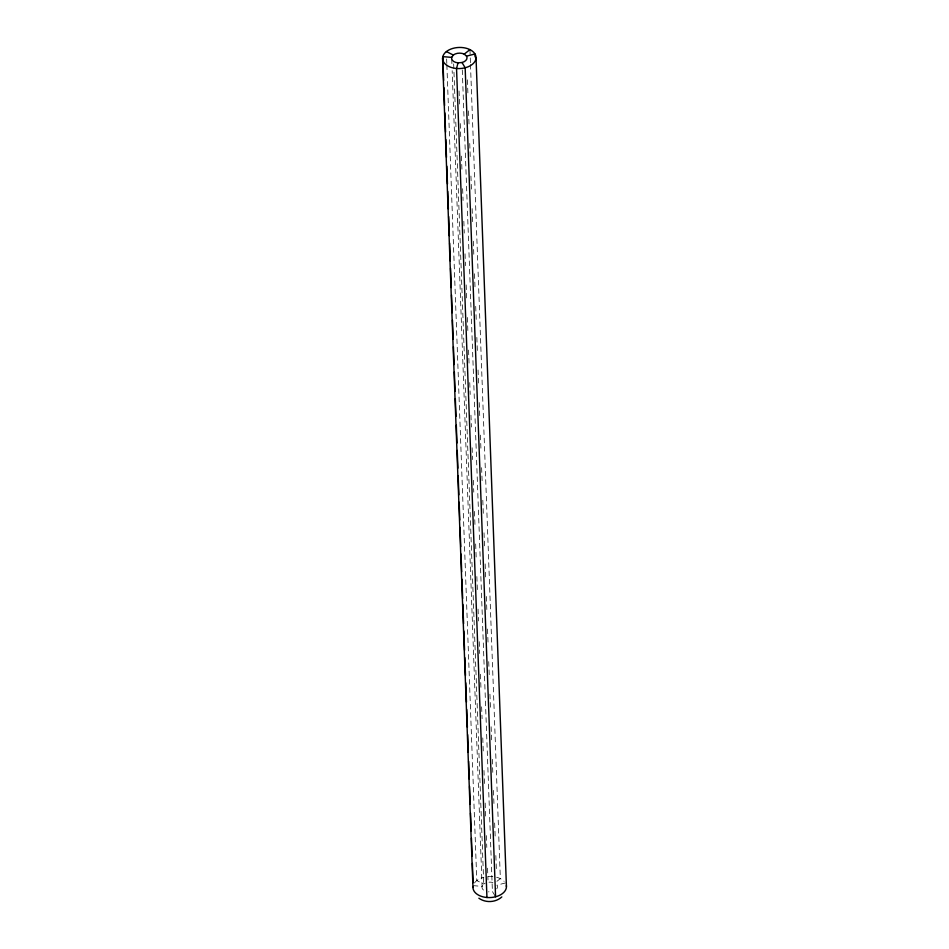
<?xml version="1.0" encoding="UTF-8"?>
<svg xmlns="http://www.w3.org/2000/svg" width="949" height="949" viewBox="0 0 949 949"><rect width="100%" height="100%" fill="white"/><g stroke="black" fill="none" stroke-linecap="round" stroke-linejoin="round"><path stroke-width="0.71" stroke-dasharray="4.75 3.56" d="M496.896 881.336L500.337 878.632L470.479 64.425M505.378 882.973L496.932 885.156A7.722 4.875 -2.1 0 1 496.73 888.881M494.939 895.737L492.412 891.526L488.427 891.858M473.195 885.642L482.08 886.39A7.722 4.875 -2.1 0 0 484.785 890.897M469.945 49.621L470.431 62.942M467.406 79.823L467.952 94.627M468.545 110.914L469.138 127.202M469.743 143.489L470.336 159.764M470.929 176.051L471.475 190.856M472.127 208.614L472.721 224.901M473.326 241.188L473.859 255.993M474.512 273.751L475.058 288.555M475.71 306.325L476.256 321.13M476.849 337.417L477.442 353.692M478.047 369.98L478.64 386.267M479.233 402.554L479.779 417.358M480.431 435.117L480.977 449.921M481.629 467.691L482.163 482.483M482.816 500.253L483.361 515.058M484.014 532.816L484.559 547.62M485.153 563.908L485.746 580.195M486.351 596.482L486.944 612.757M487.537 629.045L488.083 643.849M488.735 661.619L489.281 676.423M489.933 694.182L490.479 708.986M491.119 726.756L491.665 741.56M492.317 759.319L492.863 774.123M493.456 790.41L494.061 806.686M494.654 822.973L495.248 839.26M495.853 855.547L496.386 870.352M462.282 69.918L492.412 891.526M459.055 90.974L459.553 104.295M460.253 123.548L460.739 136.87M461.451 156.111L461.938 169.432M462.637 188.685L463.076 200.524M463.836 221.247L464.275 233.086M465.034 253.81L465.461 265.661M466.173 284.902L466.659 298.223M467.371 317.476L467.857 330.798M468.557 350.039L469.043 363.36M469.755 382.613L470.194 394.452M470.953 415.176L471.38 427.014M472.139 447.75L472.578 459.589M473.337 480.313L473.776 492.151M474.476 511.404L474.963 524.726M475.674 543.967L476.161 557.288M476.861 576.541L477.359 589.863M478.059 609.104L478.498 620.954M479.257 641.678L479.684 653.517M480.443 674.241L480.941 687.562M481.641 706.815L482.08 718.654M482.78 737.895L483.266 751.217M483.978 770.469L484.464 783.791M485.176 803.032L485.663 816.354M486.363 835.606L486.801 847.445M487.561 868.169L487.988 880.02M453.669 63.927L483.741 884.053L482.08 886.39L452.175 70.701M451.736 58.862L451.949 64.781M446.659 58.98L446.813 63.417M446.872 64.9L476.778 880.589L483.741 884.053A7.722 4.875 -2.1 0 1 485.212 883.151M488.96 882.179A7.722 4.875 -2.1 0 1 492.899 882.511M474.464 882.985A16.738 10.558 -2.1 0 1 483.836 877.256M488.083 876.544A16.738 10.558 -2.1 0 1 493.883 876.698M496.635 877.256A16.738 10.558 -2.1 0 1 504.121 881.336"/><path stroke-width="1.42" d="M443.658 80.321L442.792 56.632L451.677 57.379A7.722 4.875 -2.1 0 0 458.035 62.848L456.54 68.494L486.944 897.505M451.677 57.379L453.337 55.042A7.722 4.875 -2.1 0 1 464.215 54.14L469.945 49.621M501.831 896.924C495.686 902.57 485.603 903.092 478.865 898.205M458.035 62.848L462.009 62.515A7.722 4.875 -2.1 0 0 466.54 56.145L474.974 53.963L475.081 56.916M446.386 51.578L453.337 55.042M464.215 54.14L466.54 56.145M462.009 62.515L465.164 67.77L495.568 896.781M476.03 57.545A16.738 10.558 -2.1 0 1 451.072 67.391A16.738 10.558 -2.1 0 1 450.799 49.099A16.738 10.558 -2.1 0 1 476.03 57.545L506.434 886.556M443.93 87.723L444.583 105.493M444.856 112.895L445.567 132.136M445.828 139.539L446.481 157.297M446.813 166.182L447.465 183.952M447.738 191.354L448.379 209.112M448.652 216.514L449.363 235.755M449.636 243.158L450.289 260.928M450.55 268.33L451.261 287.571M451.534 294.973L452.187 312.743M452.459 320.145L453.159 339.386M453.432 346.788L454.085 364.558M454.357 371.961L455.057 391.202M455.33 398.604L455.983 416.362M456.315 425.247L456.955 443.017M457.228 450.419L457.881 468.177M458.153 475.579L458.865 494.832M459.138 502.223L459.779 519.993M460.051 527.395L460.763 546.636M461.036 554.038L461.688 571.808M461.949 579.21L462.661 598.451M462.875 604.371L463.587 623.623M463.859 631.026L464.559 650.267M464.832 657.669L465.484 675.427M465.757 682.829L466.457 702.082M466.73 709.484L467.382 727.242M467.655 734.645L468.308 752.415M468.628 761.3L469.281 779.058M469.553 786.46L470.206 804.23M470.526 813.103L471.178 830.873M471.451 838.275L472.104 856.034M472.377 863.436L473.088 882.689M442.566 58.482L472.97 887.481M506.363 885.631A16.738 10.558 -2.1 0 1 489.85 897.576A16.738 10.558 -2.1 0 1 473.017 886.568"/></g></svg>
